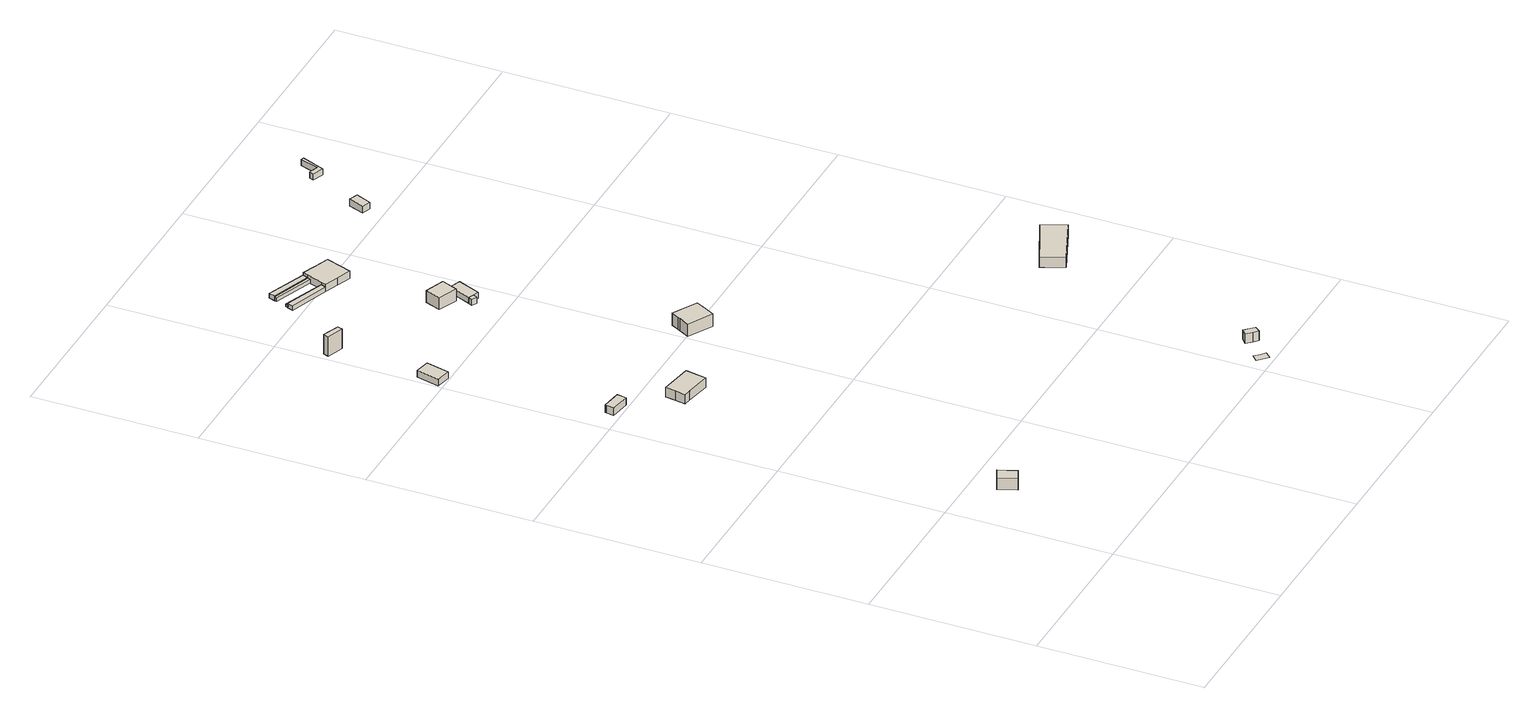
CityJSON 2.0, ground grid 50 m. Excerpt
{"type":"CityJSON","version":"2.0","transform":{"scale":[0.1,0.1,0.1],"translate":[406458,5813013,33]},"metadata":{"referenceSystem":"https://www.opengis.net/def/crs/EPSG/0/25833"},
"CityObjects":{
"building1":{"type":"Building","attributes":{"Gemeindeschluessel":"11000009","BezugspunktDach":"2200","function":"31001_1010","measuredHeight":3.64,"storeysAboveGround":1},"address":[{"country":"Germany","locality":"Berlin","thoroughfareNumber":"29","thoroughfareName":"Hinter dem Kurpark"}],"geometry":[{"type":"Solid","lod":"1","boundaries":[[[[0,1,2,3]],[[4,5,6,7]],[[4,7,3,2]],[[5,4,2,1]],[[6,5,1,0]],[[7,6,0,3]]]]}]},
"building2":{"type":"Building","attributes":{"Gemeindeschluessel":"11000009","BezugspunktDach":"2200","function":"31001_2000","measuredHeight":2.34,"storeysAboveGround":1},"address":[{"country":"Germany","locality":"Berlin","thoroughfareNumber":"23B (1)","thoroughfareName":"Hinter dem Kurpark"}],"geometry":[{"type":"Solid","lod":"1","boundaries":[[[[8,9,10,11,12]],[[13,14,15,16,17]],[[13,17,12,11]],[[14,13,11,10]],[[15,14,10,9]],[[16,15,9,8]],[[17,16,8,12]]]]}]},
"building3":{"type":"Building","attributes":{"Gemeindeschluessel":"11000009","BezugspunktDach":"2200","function":"31001_2000","measuredHeight":2.11,"storeysAboveGround":1},"address":[{"country":"Germany","locality":"Berlin","thoroughfareNumber":"24 (1)","thoroughfareName":"Hinter dem Kurpark"}],"geometry":[{"type":"Solid","lod":"1","boundaries":[[[[18,19,20,21]],[[22,23,24,25]],[[22,25,21,20]],[[23,22,20,19]],[[24,23,19,18]],[[25,24,18,21]]]]}]},
"building4":{"type":"Building","attributes":{"Gemeindeschluessel":"11000009","BezugspunktDach":"2200","function":"31001_1010","measuredHeight":3.81,"storeysAboveGround":1},"address":[{"country":"Germany","locality":"Berlin","thoroughfareNumber":"23B","thoroughfareName":"Hinter dem Kurpark"}],"geometry":[{"type":"Solid","lod":"1","boundaries":[[[[26,27,28,29,30,31]],[[32,33,34,35,36,37]],[[32,37,31,30]],[[33,32,30,29]],[[34,33,29,28]],[[35,34,28,27]],[[36,35,27,26]],[[37,36,26,31]]]]}]},
"building5":{"type":"Building","attributes":{"Gemeindeschluessel":"11000009","BezugspunktDach":"2200","function":"31001_2000","measuredHeight":6.36,"storeysAboveGround":1},"address":[{"country":"Germany","locality":"Berlin","thoroughfareNumber":"25 (2)","thoroughfareName":"Hinter dem Kurpark"}],"geometry":[{"type":"Solid","lod":"1","boundaries":[[[[38,39,40,41]],[[42,43,44,45]],[[42,45,41,40]],[[43,42,40,39]],[[44,43,39,38]],[[45,44,38,41]]]]}]},
"building6":{"type":"Building","attributes":{"Gemeindeschluessel":"11000009","BezugspunktDach":"2200","function":"31001_1313","measuredHeight":4.78,"storeysAboveGround":1},"address":[{"country":"Germany","locality":"Berlin","thoroughfareNumber":"23","thoroughfareName":"Hinter dem Kurpark"}],"geometry":[{"type":"Solid","lod":"1","boundaries":[[[[46,47,48,49,50,51,52,53]],[[54,55,56,57,58,59,60,61]],[[54,61,53,52]],[[55,54,52,51]],[[56,55,51,50]],[[57,56,50,49]],[[58,57,49,48]],[[59,58,48,47]],[[60,59,47,46]],[[61,60,46,53]]]]}]},
"building7":{"type":"Building","attributes":{"Gemeindeschluessel":"11000009","BezugspunktDach":"2200","function":"51009_1610","measuredHeight":0.839,"storeysAboveGround":0},"address":[{"country":"Germany","locality":"Berlin"}],"geometry":[{"type":"Solid","lod":"1","boundaries":[[[[62,63,64,65]],[[66,67,68,69]],[[66,69,65,64]],[[67,66,64,63]],[[68,67,63,62]],[[69,68,62,65]]]]}]},
"building8":{"type":"Building","attributes":{"Gemeindeschluessel":"11000009","BezugspunktDach":"2200","function":"51009_1610","measuredHeight":2.01,"storeysAboveGround":0},"address":[{"country":"Germany","locality":"Berlin"}],"geometry":[{"type":"Solid","lod":"1","boundaries":[[[[70,71,72,73]],[[74,75,76,77]],[[74,77,73,72]],[[75,74,72,71]],[[76,75,71,70]],[[77,76,70,73]]]]}]},
"building9":{"type":"Building","attributes":{"Gemeindeschluessel":"11000009","BezugspunktDach":"2200","function":"31001_2000","measuredHeight":3.76,"storeysAboveGround":2},"address":[{"country":"Germany","locality":"Berlin","thoroughfareNumber":"25 (1)","thoroughfareName":"Hinter dem Kurpark"}],"geometry":[{"type":"Solid","lod":"1","boundaries":[[[[78,79,80,81]],[[82,83,84,85]],[[82,85,81,80]],[[83,82,80,79]],[[84,83,79,78]],[[85,84,78,81]]]]}]},
"building10":{"type":"Building","attributes":{"Gemeindeschluessel":"11000009","BezugspunktDach":"2200","function":"31001_2000","measuredHeight":0.013,"storeysAboveGround":1},"address":[{"country":"Germany","locality":"Berlin","thoroughfareNumber":"5 (2)","thoroughfareName":"Dahlwitzer Landstraße"}],"geometry":[{"type":"MultiSurface","lod":"1","boundaries":[[[86,87,88,89,90]]]}]},
"building11":{"type":"Building","attributes":{"Gemeindeschluessel":"11000009","BezugspunktDach":"2200","function":"51009_1610","measuredHeight":1.16,"storeysAboveGround":0},"address":[{"country":"Germany","locality":"Berlin"}],"geometry":[{"type":"Solid","lod":"1","boundaries":[[[[91,92,93,94]],[[95,96,97,98]],[[95,98,94,93]],[[96,95,93,92]],[[97,96,92,91]],[[98,97,91,94]]]]}]},
"building12":{"type":"Building","attributes":{"Gemeindeschluessel":"11000009","BezugspunktDach":"2200","function":"31001_2000","measuredHeight":1.9,"storeysAboveGround":1},"address":[{"country":"Germany","locality":"Berlin","thoroughfareNumber":"25","thoroughfareName":"Hinter dem Kurpark"}],"geometry":[{"type":"Solid","lod":"1","boundaries":[[[[71,99,100,101,72]],[[102,103,104,105,106]],[[102,106,72,101]],[[103,102,101,100]],[[104,103,100,99]],[[105,104,99,71]],[[106,105,71,72]]]]}]},
"building13":{"type":"Building","attributes":{"Gemeindeschluessel":"11000009","function":"31001_1010"},"address":[{"country":"Germany","locality":"Berlin","thoroughfareNumber":"26 (4)","thoroughfareName":"Hinter dem Kurpark"}],"children":["building13-1","building13-2","building13-3"]},
"building13-1":{"type":"BuildingPart","attributes":{"BezugspunktDach":"2200","measuredHeight":3.16,"storeysAboveGround":1},"parents":["building13"],"geometry":[{"type":"MultiSurface","lod":"1","boundaries":[[[107,108,109,110,111,112,113,114]],[[115,116,117,118,119,120,121,122]],[[123,124,114,113]],[[116,115,113,112]],[[125,126,116,112,111]],[[118,117,111,110]],[[119,118,110,109]],[[120,119,109,108]],[[121,120,108,107]],[[122,121,107,114]],[[115,122,124,123]],[[117,116,126,125]]]}]},
"building13-2":{"type":"BuildingPart","attributes":{"BezugspunktDach":"2200","measuredHeight":1.58,"storeysAboveGround":1},"parents":["building13"],"geometry":[{"type":"Solid","lod":"1","boundaries":[[[[124,123,127,128]],[[129,115,122,130]],[[129,130,128,127]],[[115,129,127,123]],[[130,122,124,128]],[[122,115,123,124]]]]}]},
"building13-3":{"type":"BuildingPart","attributes":{"BezugspunktDach":"2200","measuredHeight":1.58,"storeysAboveGround":1},"parents":["building13"],"geometry":[{"type":"Solid","lod":"1","boundaries":[[[[126,125,131,132]],[[133,117,116,134]],[[133,134,132,131]],[[117,133,131,125]],[[134,116,126,132]],[[117,125,126,116]]]]}]},
"building14":{"type":"Building","attributes":{"Gemeindeschluessel":"11000009","BezugspunktDach":"2200","function":"51009_1610","measuredHeight":0.004,"storeysAboveGround":0},"address":[{"country":"Germany","locality":"Berlin"}]},
"building15":{"type":"Building","attributes":{"Gemeindeschluessel":"11000009","BezugspunktDach":"2200","function":"31001_2000","measuredHeight":3,"storeysAboveGround":1},"address":[{"country":"Germany","locality":"Berlin","thoroughfareNumber":"5 (1)","thoroughfareName":"Dahlwitzer Landstraße"}],"geometry":[{"type":"Solid","lod":"1","boundaries":[[[[135,136,137,138,139]],[[140,141,142,143,144]],[[140,144,139,138]],[[141,140,138,137]],[[142,141,137,136]],[[143,142,136,135]],[[144,143,135,139]]]]}]},
"building16":{"type":"Building","attributes":{"Gemeindeschluessel":"11000009","BezugspunktDach":"2200","function":"31001_2000","measuredHeight":2.2,"storeysAboveGround":1},"address":[{"country":"Germany","locality":"Berlin","thoroughfareNumber":"26 (3)","thoroughfareName":"Hinter dem Kurpark"}],"geometry":[{"type":"Solid","lod":"1","boundaries":[[[[145,146,147,148]],[[149,150,151,152]],[[149,152,148,147]],[[150,149,147,146]],[[151,150,146,145]],[[152,151,145,148]]]]}]},
"building17":{"type":"Building","attributes":{"Gemeindeschluessel":"11000009","BezugspunktDach":"2200","function":"31001_2000","measuredHeight":3.33,"storeysAboveGround":1},"address":[{"country":"Germany","locality":"Berlin","thoroughfareNumber":"5","thoroughfareName":"Dahlwitzer Landstraße"}],"geometry":[{"type":"Solid","lod":"1","boundaries":[[[[153,154,155,156]],[[157,158,159,160]],[[157,160,156,155]],[[158,157,155,154]],[[159,158,154,153]],[[160,159,153,156]]]]}]},
"building18":{"type":"Building","attributes":{"Gemeindeschluessel":"11000009","BezugspunktDach":"2200","function":"51009_1610","measuredHeight":1.99,"storeysAboveGround":0},"address":[{"country":"Germany","locality":"Berlin"}],"geometry":[{"type":"Solid","lod":"1","boundaries":[[[[161,162,163,164,165,166]],[[167,168,169,170,171,172]],[[167,172,166,165]],[[168,167,165,164]],[[169,168,164,163]],[[170,169,163,162]],[[171,170,162,161]],[[172,171,161,166]]]]}]}
},
"vertices":[
[117,335,95],[153,351,95],[131,405,95],[95,389,95],[131,405,58],[153,351,58],[117,335,58],[95,389,58],
[113,1502,45],[117,1530,45],[57,1539,45],[55,1534,45],[52,1511,45],[55,1534,21],[57,1539,21],[117,1530,21],[113,1502,21],[52,1511,21],
[51,2004,30],[68,2075,30],[23,2084,30],[6,2014,30],[23,2084,9],[68,2075,9],[51,2004,9],[6,2014,9],
[206,1354,52],[282,1341,52],[293,1405,52],[194,1421,52],[189,1389,52],[183,1357,52],[189,1389,22],[194,1421,22],[293,1405,22],[282,1341,22],[206,1354,22],[183,1357,22],
[67,2328,72],[73,2343,72],[23,2362,72],[17,2346,72],[23,2362,9],[73,2343,9],[67,2328,9],[17,2346,9],
[566,1449,62],[583,1479,62],[586,1486,62],[599,1510,62],[525,1551,62],[512,1527,62],[508,1520,62],[491,1489,62],[508,1520,22],[512,1527,22],[525,1551,22],[599,1510,22],[586,1486,22],[583,1479,22],[566,1449,22],[491,1489,22],
[314,2501,17],[316,2508,17],[194,2553,17],[192,2546,17],[194,2553,9],[316,2508,9],[314,2501,9],[192,2546,9],
[405,2079,42],[411,2092,42],[395,2099,42],[389,2087,42],[395,2099,22],[411,2092,22],[405,2079,22],[389,2087,22],
[399,2138,56],[419,2187,56],[359,2209,56],[340,2162,56],[359,2209,18],[419,2187,18],[399,2138,18],[340,2162,18],
[1033,1,33],[1050,18,33],[1039,28,33],[1022,44,33],[1006,29,33],
[328,2541,21],[331,2550,21],[210,2593,21],[207,2586,21],[210,2593,9],[331,2550,9],[328,2541,9],[207,2586,9],
[428,2085,42],[456,2154,42],[422,2167,42],[422,2167,23],[456,2154,23],[428,2085,23],[411,2092,23],[395,2099,23],
[352,2470,31],[396,2454,31],[424,2533,31],[380,2549,31],[337,2566,31],[331,2550,31],[314,2501,31],[308,2486,31],[314,2501,8],[331,2550,8],[337,2566,8],[380,2549,8],[424,2533,8],[396,2454,8],[352,2470,8],[308,2486,8],[314,2501,23],[308,2486,23],[337,2566,23],[331,2550,23],
[192,2546,23],[186,2529,23],[192,2546,8],[186,2529,8],
[216,2612,23],[210,2593,23],[216,2612,8],[210,2593,8],
[1085,74,64],[1098,62,64],[1112,78,64],[1085,105,64],[1069,90,64],[1085,105,34],[1112,78,34],[1098,62,34],[1085,74,34],[1069,90,34],
[709,2536,46],[728,2583,46],[701,2593,46],[683,2546,46],[701,2593,24],[728,2583,24],[709,2536,24],[683,2546,24],
[1208,687,69],[1358,749,69],[1327,819,69],[1180,754,69],[1327,819,36],[1358,749,36],[1208,687,36],[1180,754,36],
[808,2722,46],[835,2791,46],[827,2794,46],[807,2738,46],[780,2748,46],[775,2735,46],[780,2748,26],[807,2738,26],[827,2794,26],[835,2791,26],[808,2722,26],[775,2735,26]
]}
